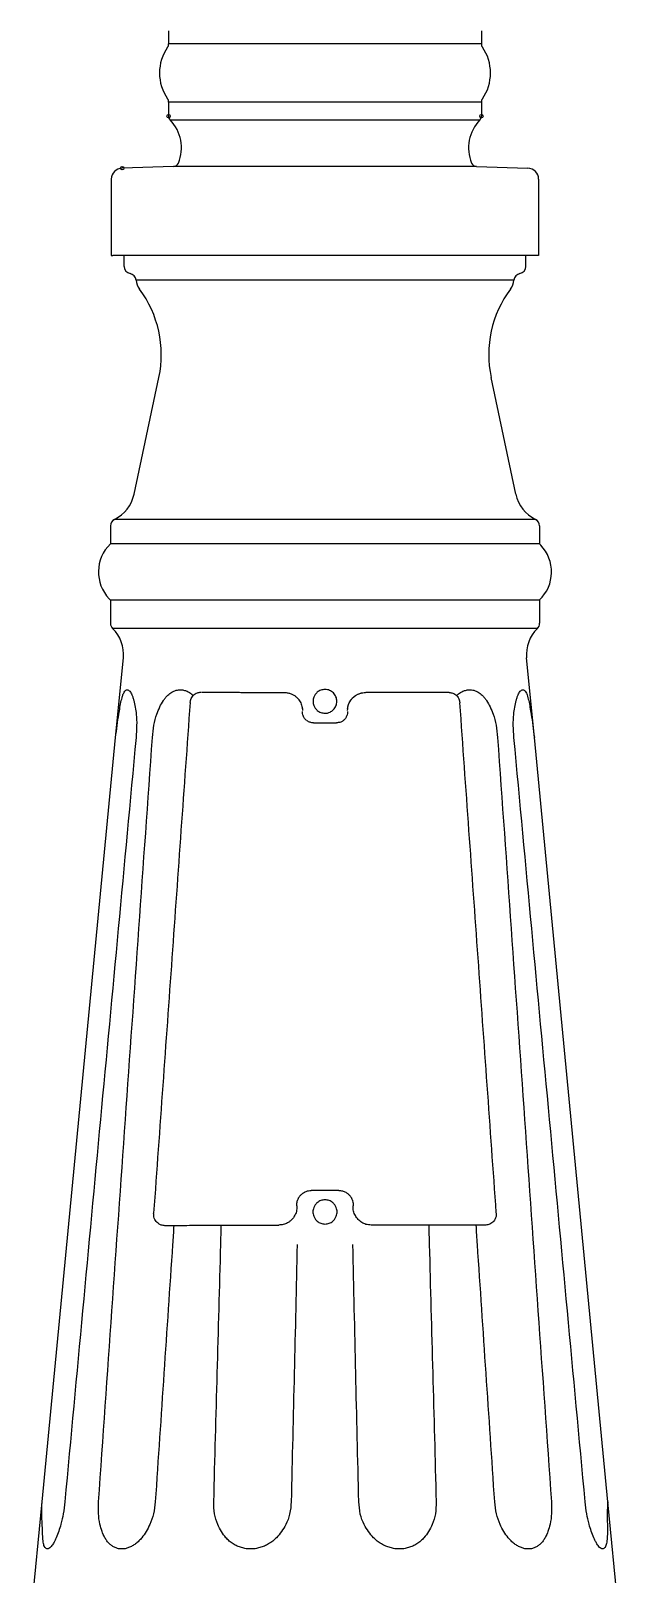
# Model space of a CAD drawing. Extents: x 0 to 119, y 0 to 373.
# Drawn here: x 33.1 to 56.2, y 38.3 to 99 of the extents above; entities that cross this region are included whole.
import ezdxf

# ---------------------------------------------------------------- set-up
doc = ezdxf.new("R2010")
doc.units = 0
doc.layers.add('LIVELLO_1', color=160, linetype='Continuous')

# ---------------------------------------------------------------- blocks, each defined once
blk = doc.blocks.new('AI9-BLK1')
at = {"layer": 'LIVELLO_1', "color": 7}
for p, q in [((-21.027, -87.731), (-21.027, -88.244)), ((-8.726, -87.731), (-8.726, -88.244)), ((-8.726, -88.244), (-21.027, -88.244)), ((-21.027, -90.531), (-21.027, -91.085)), ((-8.726, -90.531), (-21.027, -90.531)), ((-8.726, -90.531), (-8.726, -91.085)), ((-20.965, -91.234), (-8.786, -91.234)), ((-20.829, -93.062), (-22.852, -93.131)), ((-19.907, -93.062), (-20.829, -93.062)), ((-9.846, -93.062), (-19.907, -93.062)), ((-8.922, -93.062), (-9.846, -93.062)), ((-8.922, -93.062), (-6.901, -93.131)), ((-23.281, -93.564), (-23.281, -96.565)), ((-6.474, -93.564), (-6.474, -96.565)), ((-23.281, -96.565), (-23.213, -96.565)), ((-14.876, -96.565), (-23.213, -96.565)), ((-22.772, -96.994), (-22.772, -96.565)), ((-6.979, -96.565), (-22.772, -96.565)), ((-6.609, -96.565), (-14.876, -96.565)), ((-6.979, -96.994), (-6.979, -96.565)), ((-6.474, -96.565), (-6.609, -96.565)), ((-7.445, -97.53), (-22.308, -97.53)), ((-22.383, -105.953), (-21.406, -101.358)), ((-7.371, -105.953), (-8.344, -101.358)), ((-23.313, -107.197), (-23.313, -107.906)), ((-6.597, -106.94), (-23.156, -106.94)), ((-6.438, -107.197), (-6.438, -107.906)), ((-6.438, -107.906), (-23.313, -107.906)), ((-23.313, -110.111), (-23.313, -111.029)), ((-23.313, -110.111), (-6.438, -110.111)), ((-6.438, -110.111), (-6.438, -111.029)), ((-6.525, -111.233), (-23.229, -111.233)), ((-23.108, -115.52), (-22.804, -112.39)), ((-6.643, -115.52), (-6.946, -112.39)), ((-12.305, -113.747), (-13.276, -113.747)), ((-9.99, -113.747), (-10.972, -113.747)), ((-15.332, -114.941), (-14.672, -114.941)), ((-14.672, -114.941), (-14.421, -114.941)), ((-26.003, -145.572), (-23.108, -115.52)), ((-3.75, -145.572), (-6.643, -115.52)), ((-14.338, -133.331), (-15.415, -133.331)), ((-8.547, -134.693), (-8.931, -134.693)), ((-26.442, -150.133), (-26.003, -145.572)), ((-3.309, -150.133), (-3.75, -145.572))]:
    blk.add_line(p, q, dxfattribs=at)
for points in [[(-19.737, -113.735), (-19.679, -113.735), (-19.618, -113.735)], [(-10.972, -113.747), (-12.013, -113.747), (-12.305, -113.747)], [(-21.008, -134.709), (-20.914, -134.709), (-20.822, -134.709)], [(-19.172, -134.698), (-19.127, -134.698), (-19.076, -134.698), (-19.015, -134.698), (-18.953, -134.698)], [(-8.931, -134.693), (-10.798, -134.693), (-13.058, -134.692)]]:
    blk.add_lwpolyline(points, dxfattribs=at)
blk.add_circle((-21.026, -91.085), 0.0661, dxfattribs=at)
for centre, major_axis, ratio in [((-8.725, -91.085), (0.0674, 0), 0.976103), ((-22.849, -93.131), (-0.0025, -0.0692), 0.935959)]:
    blk.add_ellipse(centre, major_axis=major_axis, ratio=ratio, dxfattribs=at)
for points in [[(-21.064, -88.368), (-21.491, -88.98), (-21.491, -89.794), (-21.064, -90.408)], [(-21.064, -88.368), (-21.038, -88.334), (-21.027, -88.289), (-21.027, -88.244)], [(-8.726, -88.244), (-8.726, -88.289), (-8.712, -88.334), (-8.686, -88.368)], [(-8.686, -90.408), (-8.262, -89.794), (-8.262, -88.98), (-8.686, -88.368)], [(-21.027, -90.531), (-21.027, -90.487), (-21.038, -90.444), (-21.064, -90.408)], [(-8.686, -90.408), (-8.712, -90.444), (-8.726, -90.487), (-8.726, -90.531)], [(-21.027, -91.085), (-21.027, -91.14), (-21.004, -91.196), (-20.965, -91.234)], [(-20.638, -92.929), (-20.4, -92.35), (-20.527, -91.683), (-20.965, -91.234)], [(-8.786, -91.234), (-9.223, -91.683), (-9.351, -92.35), (-9.113, -92.929)], [(-8.786, -91.234), (-8.747, -91.196), (-8.726, -91.14), (-8.726, -91.085)], [(-22.852, -93.131), (-23.085, -93.131), (-23.281, -93.325), (-23.281, -93.564)], [(-20.829, -93.062), (-20.743, -93.059), (-20.672, -93.007), (-20.638, -92.929)], [(-9.113, -92.929), (-9.081, -93.007), (-9.005, -93.059), (-8.922, -93.062)], [(-6.474, -93.564), (-6.474, -93.325), (-6.666, -93.131), (-6.901, -93.131)], [(-22.772, -96.994), (-22.772, -97.13), (-22.675, -97.248), (-22.541, -97.276)], [(-7.212, -97.276), (-7.077, -97.248), (-6.979, -97.13), (-6.979, -96.994)], [(-22.308, -97.53), (-22.323, -97.405), (-22.416, -97.298), (-22.541, -97.276)], [(-22.308, -97.53), (-22.296, -97.657), (-22.249, -97.787), (-22.17, -97.888)], [(-22.308, -97.53), (-22.296, -97.657), (-22.249, -97.787), (-22.17, -97.888)], [(-7.58, -97.888), (-7.505, -97.787), (-7.455, -97.657), (-7.445, -97.53)], [(-7.212, -97.276), (-7.337, -97.298), (-7.431, -97.405), (-7.445, -97.53)], [(-21.406, -101.358), (-21.15, -100.144), (-21.429, -98.883), (-22.17, -97.888)], [(-7.58, -97.888), (-8.325, -98.883), (-8.604, -100.144), (-8.344, -101.358)], [(-23.156, -106.94), (-22.758, -106.745), (-22.477, -106.385), (-22.383, -105.953)], [(-7.371, -105.953), (-7.277, -106.385), (-6.99, -106.745), (-6.597, -106.94)], [(-23.156, -106.94), (-23.252, -106.988), (-23.313, -107.087), (-23.313, -107.197)], [(-6.438, -107.197), (-6.438, -107.087), (-6.5, -106.988), (-6.597, -106.94)], [(-23.313, -111.029), (-23.313, -111.105), (-23.282, -111.177), (-23.229, -111.233)], [(-6.525, -111.233), (-6.469, -111.177), (-6.438, -111.105), (-6.438, -111.029)], [(-22.804, -112.39), (-22.764, -111.96), (-22.919, -111.533), (-23.229, -111.233)], [(-6.525, -111.233), (-6.831, -111.533), (-6.989, -111.96), (-6.946, -112.39)]]:
    blk.add_open_spline(points, degree=3, dxfattribs=at)
for points, knots in [([(-23.313, -107.906), (-23.924, -108.492), (-23.944, -109.46), (-23.36, -110.066), (-23.344, -110.082), (-23.33, -110.097), (-23.313, -110.111)], [0, 0, 0, 0, 1, 1, 1, 2, 2, 2, 2]), ([(-6.438, -110.111), (-5.831, -109.527), (-5.808, -108.559), (-6.394, -107.951), (-6.406, -107.935), (-6.422, -107.921), (-6.438, -107.906)], [0, 0, 0, 0, 1, 1, 1, 2, 2, 2, 2]), ([(-23.108, -115.52), (-23.09, -115.358), (-23.075, -115.201), (-23.048, -115.042), (-23.031, -114.898), (-23.007, -114.756), (-22.985, -114.611), (-22.967, -114.518), (-22.955, -114.423), (-22.938, -114.331), (-22.923, -114.243), (-22.905, -114.157), (-22.886, -114.068), (-22.875, -114.031), (-22.864, -113.994), (-22.854, -113.956), (-22.845, -113.917), (-22.834, -113.88), (-22.82, -113.844), (-22.811, -113.818), (-22.803, -113.794), (-22.791, -113.772), (-22.781, -113.745), (-22.767, -113.723), (-22.751, -113.702), (-22.737, -113.687), (-22.722, -113.671), (-22.705, -113.661), (-22.689, -113.652), (-22.67, -113.643), (-22.65, -113.643), (-22.634, -113.643), (-22.615, -113.652), (-22.599, -113.661), (-22.578, -113.671), (-22.563, -113.687), (-22.551, -113.702), (-22.531, -113.723), (-22.517, -113.745), (-22.505, -113.768), (-22.491, -113.794), (-22.48, -113.816), (-22.468, -113.842), (-22.454, -113.879), (-22.438, -113.917), (-22.428, -113.951), (-22.416, -113.993), (-22.403, -114.031), (-22.394, -114.068), (-22.369, -114.157), (-22.352, -114.24), (-22.337, -114.331), (-22.323, -114.423), (-22.308, -114.518), (-22.298, -114.611), (-22.284, -114.756), (-22.278, -114.898), (-22.283, -115.043), (-22.283, -115.201), (-22.295, -115.358), (-22.305, -115.52)], [0, 0, 0, 0, 1, 1, 1, 2, 2, 2, 3, 3, 3, 4, 4, 4, 5, 5, 5, 6, 6, 6, 7, 7, 7, 8, 8, 8, 9, 9, 9, 10, 10, 10, 11, 11, 11, 12, 12, 12, 13, 13, 13, 14, 14, 14, 15, 15, 15, 16, 16, 16, 17, 17, 17, 18, 18, 18, 19, 19, 19, 20, 20, 20, 20]), ([(-21.663, -115.52), (-21.646, -115.355), (-21.633, -115.194), (-21.601, -115.035), (-21.572, -114.888), (-21.537, -114.744), (-21.489, -114.605), (-21.452, -114.506), (-21.415, -114.409), (-21.371, -114.318), (-21.33, -114.231), (-21.282, -114.146), (-21.231, -114.068), (-21.204, -114.027), (-21.18, -113.993), (-21.151, -113.956), (-21.123, -113.92), (-21.093, -113.889), (-21.057, -113.858), (-21.033, -113.834), (-21.008, -113.813), (-20.981, -113.794), (-20.957, -113.775), (-20.93, -113.756), (-20.903, -113.738)], [0, 0, 0, 0, 1, 1, 1, 2, 2, 2, 3, 3, 3, 4, 4, 4, 5, 5, 5, 6, 6, 6, 7, 7, 7, 8, 8, 8, 8]), ([(-20.903, -113.738), (-20.888, -113.726), (-20.865, -113.716), (-20.849, -113.707), (-20.826, -113.697), (-20.804, -113.687), (-20.782, -113.678), (-20.751, -113.666), (-20.719, -113.656), (-20.682, -113.652), (-20.65, -113.643), (-20.616, -113.64), (-20.581, -113.64), (-20.533, -113.64), (-20.484, -113.647), (-20.434, -113.656), (-20.387, -113.666), (-20.341, -113.68), (-20.297, -113.699), (-20.266, -113.713), (-20.235, -113.728), (-20.209, -113.747), (-20.182, -113.761), (-20.153, -113.782), (-20.13, -113.804), (-20.113, -113.816), (-20.098, -113.827), (-20.086, -113.842), (-20.077, -113.849), (-20.064, -113.858), (-20.059, -113.865)], [0, 0, 0, 0, 1, 1, 1, 2, 2, 2, 3, 3, 3, 4, 4, 4, 5, 5, 5, 6, 6, 6, 7, 7, 7, 8, 8, 8, 9, 9, 9, 10, 10, 10, 10]), ([(-20.179, -114.146), (-20.174, -114.129), (-20.171, -114.108), (-20.167, -114.088), (-20.164, -114.068), (-20.158, -114.048), (-20.153, -114.027)], [0, 0, 0, 0, 1, 1, 1, 2, 2, 2, 2]), ([(-20.153, -114.027), (-20.142, -113.996), (-20.13, -113.969), (-20.113, -113.942), (-20.098, -113.917), (-20.079, -113.889), (-20.059, -113.865)], [0, 0, 0, 0, 1, 1, 1, 2, 2, 2, 2]), ([(-20.059, -113.865), (-20.031, -113.844), (-20.01, -113.821), (-19.981, -113.804), (-19.956, -113.782), (-19.925, -113.775), (-19.895, -113.757)], [0, 0, 0, 0, 1, 1, 1, 2, 2, 2, 2]), ([(-19.895, -113.757), (-19.873, -113.754), (-19.849, -113.747), (-19.826, -113.745), (-19.802, -113.742), (-19.782, -113.74), (-19.757, -113.732)], [0, 0, 0, 0, 1, 1, 1, 2, 2, 2, 2]), ([(-19.618, -113.735), (-19.441, -113.738), (-19.274, -113.74), (-19.097, -113.74), (-18.926, -113.742), (-18.753, -113.742), (-18.578, -113.742)], [0, 0, 0, 0, 1, 1, 1, 2, 2, 2, 2]), ([(-18.578, -113.742), (-18.578, -113.742), (-18.369, -113.742), (-18.369, -113.742), (-18.284, -113.742), (-18.203, -113.742), (-18.122, -113.745), (-18.122, -113.745), (-17.796, -113.745), (-17.796, -113.745), (-17.679, -113.745), (-17.558, -113.747), (-17.438, -113.747)], [0, 0, 0, 0, 1, 1, 1, 2, 2, 2, 3, 3, 3, 4, 4, 4, 4]), ([(-17.438, -113.747), (-17.438, -113.747), (-16.957, -113.747), (-16.957, -113.747), (-16.796, -113.747), (-16.636, -113.747), (-16.476, -113.747)], [0, 0, 0, 0, 1, 1, 1, 2, 2, 2, 2]), ([(-16.472, -113.747), (-16.428, -113.754), (-16.381, -113.754), (-16.336, -113.761), (-16.292, -113.772), (-16.253, -113.782), (-16.212, -113.797), (-16.17, -113.813), (-16.134, -113.834), (-16.099, -113.856), (-16.067, -113.875), (-16.037, -113.894), (-16.008, -113.92), (-15.984, -113.942), (-15.961, -113.965), (-15.939, -113.991), (-15.932, -114.001), (-15.924, -114.008), (-15.915, -114.017), (-15.911, -114.024), (-15.906, -114.031), (-15.9, -114.036), (-15.865, -114.088), (-15.832, -114.145), (-15.81, -114.202), (-15.784, -114.262), (-15.775, -114.324), (-15.765, -114.389)], [0, 0, 0, 0, 1, 1, 1, 2, 2, 2, 3, 3, 3, 4, 4, 4, 5, 5, 5, 6, 6, 6, 7, 7, 7, 8, 8, 8, 9, 9, 9, 9]), ([(-14.876, -113.631), (-14.934, -113.636), (-14.993, -113.64), (-15.046, -113.657), (-15.094, -113.676), (-15.138, -113.706), (-15.18, -113.74), (-15.209, -113.768), (-15.235, -113.796), (-15.256, -113.83), (-15.283, -113.861), (-15.297, -113.894), (-15.309, -113.932), (-15.322, -113.96), (-15.331, -113.986), (-15.336, -114.013), (-15.341, -114.043), (-15.343, -114.068), (-15.343, -114.098), (-15.343, -114.122), (-15.341, -114.152), (-15.336, -114.179), (-15.331, -114.205), (-15.322, -114.236), (-15.315, -114.262), (-15.297, -114.297), (-15.283, -114.331), (-15.256, -114.364), (-15.235, -114.397), (-15.209, -114.425), (-15.18, -114.454), (-15.138, -114.488), (-15.094, -114.518), (-15.046, -114.535), (-14.993, -114.556), (-14.934, -114.558), (-14.876, -114.565)], [0, 0, 0, 0, 1, 1, 1, 2, 2, 2, 3, 3, 3, 4, 4, 4, 5, 5, 5, 6, 6, 6, 7, 7, 7, 8, 8, 8, 9, 9, 9, 10, 10, 10, 11, 11, 11, 12, 12, 12, 12]), ([(-14.697, -113.666), (-14.728, -113.654), (-14.755, -113.643), (-14.784, -113.638), (-14.814, -113.635), (-14.846, -113.631), (-14.876, -113.631)], [0, 0, 0, 0, 1, 1, 1, 2, 2, 2, 2]), ([(-14.679, -114.52), (-14.655, -114.509), (-14.63, -114.494), (-14.608, -114.478), (-14.586, -114.464), (-14.563, -114.444), (-14.545, -114.423), (-14.522, -114.404), (-14.505, -114.383), (-14.488, -114.357), (-14.473, -114.331), (-14.456, -114.304), (-14.446, -114.278), (-14.432, -114.25), (-14.423, -114.221), (-14.419, -114.19), (-14.41, -114.16), (-14.41, -114.129), (-14.41, -114.098), (-14.41, -114.068), (-14.41, -114.036), (-14.419, -114.008), (-14.423, -113.975), (-14.432, -113.946), (-14.446, -113.918), (-14.456, -113.889), (-14.473, -113.861), (-14.488, -113.837), (-14.505, -113.809), (-14.524, -113.789), (-14.547, -113.765), (-14.569, -113.742), (-14.593, -113.726), (-14.62, -113.709), (-14.642, -113.694), (-14.672, -113.678), (-14.697, -113.666)], [0, 0, 0, 0, 1, 1, 1, 2, 2, 2, 3, 3, 3, 4, 4, 4, 5, 5, 5, 6, 6, 6, 7, 7, 7, 8, 8, 8, 9, 9, 9, 10, 10, 10, 11, 11, 11, 12, 12, 12, 12]), ([(-13.934, -114.183), (-13.929, -114.169), (-13.922, -114.155), (-13.915, -114.139), (-13.908, -114.126), (-13.899, -114.112), (-13.89, -114.098), (-13.883, -114.083), (-13.874, -114.068), (-13.862, -114.053), (-13.851, -114.041), (-13.843, -114.027), (-13.83, -114.012)], [0, 0, 0, 0, 1, 1, 1, 2, 2, 2, 3, 3, 3, 4, 4, 4, 4]), ([(-13.934, -114.183), (-13.933, -114.179), (-13.931, -114.179), (-13.931, -114.176), (-13.931, -114.174), (-13.931, -114.172), (-13.929, -114.169), (-13.929, -114.169), (-13.929, -114.165), (-13.929, -114.165), (-13.929, -114.164), (-13.924, -114.164), (-13.922, -114.16), (-13.922, -114.16), (-13.922, -114.155), (-13.922, -114.155), (-13.921, -114.152), (-13.919, -114.15), (-13.919, -114.15), (-13.919, -114.15), (-13.919, -114.146), (-13.917, -114.145), (-13.915, -114.143), (-13.915, -114.139), (-13.915, -114.139), (-13.915, -114.139), (-13.914, -114.136), (-13.911, -114.133), (-13.911, -114.133), (-13.911, -114.129), (-13.911, -114.129), (-13.909, -114.129), (-13.908, -114.126), (-13.908, -114.126), (-13.908, -114.122), (-13.908, -114.121), (-13.902, -114.117), (-13.902, -114.117), (-13.902, -114.117), (-13.902, -114.115), (-13.902, -114.114), (-13.901, -114.114), (-13.899, -114.112), (-13.899, -114.112), (-13.899, -114.108), (-13.899, -114.108), (-13.897, -114.103), (-13.894, -114.103), (-13.894, -114.103), (-13.894, -114.103), (-13.894, -114.098), (-13.894, -114.098), (-13.89, -114.098), (-13.89, -114.096), (-13.89, -114.096), (-13.89, -114.095), (-13.889, -114.093), (-13.889, -114.093), (-13.889, -114.093), (-13.887, -114.088), (-13.887, -114.088), (-13.883, -114.084), (-13.883, -114.084), (-13.883, -114.083), (-13.883, -114.083), (-13.883, -114.083), (-13.882, -114.079), (-13.878, -114.079), (-13.878, -114.079), (-13.878, -114.076), (-13.878, -114.076), (-13.877, -114.072), (-13.874, -114.07), (-13.874, -114.07), (-13.874, -114.068), (-13.874, -114.068), (-13.87, -114.068), (-13.869, -114.065), (-13.869, -114.065), (-13.869, -114.065), (-13.869, -114.063), (-13.869, -114.063), (-13.869, -114.063), (-13.867, -114.056), (-13.867, -114.056), (-13.867, -114.056), (-13.862, -114.053), (-13.862, -114.053), (-13.862, -114.053), (-13.862, -114.05), (-13.862, -114.05), (-13.86, -114.048), (-13.858, -114.048), (-13.858, -114.048), (-13.858, -114.048), (-13.857, -114.043), (-13.857, -114.043), (-13.857, -114.043), (-13.853, -114.043), (-13.853, -114.043), (-13.853, -114.043), (-13.853, -114.041), (-13.853, -114.041), (-13.853, -114.041), (-13.851, -114.041), (-13.851, -114.036), (-13.851, -114.036), (-13.85, -114.036), (-13.85, -114.036), (-13.85, -114.036), (-13.85, -114.034), (-13.85, -114.034), (-13.85, -114.034), (-13.848, -114.032), (-13.848, -114.032), (-13.848, -114.032), (-13.846, -114.032), (-13.846, -114.032), (-13.846, -114.032), (-13.846, -114.031), (-13.846, -114.031), (-13.846, -114.027), (-13.843, -114.027), (-13.843, -114.027), (-13.843, -114.027), (-13.843, -114.027), (-13.843, -114.027), (-13.843, -114.027), (-13.843, -114.024), (-13.843, -114.024), (-13.843, -114.024), (-13.841, -114.024), (-13.841, -114.022), (-13.841, -114.022), (-13.837, -114.022), (-13.837, -114.022), (-13.837, -114.022), (-13.837, -114.02), (-13.837, -114.02), (-13.837, -114.02), (-13.837, -114.017), (-13.837, -114.017), (-13.837, -114.017), (-13.832, -114.017), (-13.832, -114.017), (-13.832, -114.017), (-13.832, -114.013), (-13.832, -114.013), (-13.832, -114.013), (-13.83, -114.013), (-13.83, -114.013), (-13.83, -114.013), (-13.83, -114.012), (-13.83, -114.012)], [0, 0, 0, 0, 1, 1, 1, 2, 2, 2, 3, 3, 3, 4, 4, 4, 5, 5, 5, 6, 6, 6, 7, 7, 7, 8, 8, 8, 9, 9, 9, 10, 10, 10, 11, 11, 11, 12, 12, 12, 13, 13, 13, 14, 14, 14, 15, 15, 15, 16, 16, 16, 17, 17, 17, 18, 18, 18, 19, 19, 19, 20, 20, 20, 21, 21, 21, 22, 22, 22, 23, 23, 23, 24, 24, 24, 25, 25, 25, 26, 26, 26, 27, 27, 27, 28, 28, 28, 29, 29, 29, 30, 30, 30, 31, 31, 31, 32, 32, 32, 33, 33, 33, 34, 34, 34, 35, 35, 35, 36, 36, 36, 37, 37, 37, 38, 38, 38, 39, 39, 39, 40, 40, 40, 41, 41, 41, 42, 42, 42, 43, 43, 43, 44, 44, 44, 45, 45, 45, 46, 46, 46, 47, 47, 47, 48, 48, 48, 49, 49, 49, 50, 50, 50, 51, 51, 51, 51]), ([(-13.83, -114.012), (-13.826, -114.008), (-13.821, -114.003), (-13.816, -113.996), (-13.812, -113.991), (-13.807, -113.981), (-13.8, -113.975), (-13.793, -113.965), (-13.782, -113.96), (-13.774, -113.948), (-13.764, -113.942), (-13.757, -113.932), (-13.747, -113.927), (-13.735, -113.917), (-13.722, -113.905), (-13.708, -113.894), (-13.698, -113.884), (-13.688, -113.88), (-13.676, -113.872)], [0, 0, 0, 0, 1, 1, 1, 2, 2, 2, 3, 3, 3, 4, 4, 4, 5, 5, 5, 6, 6, 6, 6]), ([(-13.83, -114.012), (-13.828, -114.008), (-13.823, -114.003), (-13.821, -113.996), (-13.816, -113.994), (-13.812, -113.991), (-13.809, -113.986), (-13.807, -113.981), (-13.8, -113.979), (-13.798, -113.975), (-13.794, -113.97), (-13.793, -113.965), (-13.789, -113.965), (-13.784, -113.961), (-13.782, -113.956), (-13.781, -113.956), (-13.777, -113.949), (-13.774, -113.948), (-13.768, -113.946), (-13.767, -113.942), (-13.764, -113.941), (-13.761, -113.936), (-13.757, -113.932), (-13.755, -113.93), (-13.75, -113.929), (-13.749, -113.927), (-13.745, -113.923), (-13.742, -113.92), (-13.738, -113.918), (-13.736, -113.917), (-13.731, -113.911), (-13.73, -113.91), (-13.727, -113.908), (-13.724, -113.905), (-13.718, -113.901), (-13.715, -113.899), (-13.715, -113.898), (-13.711, -113.894), (-13.711, -113.894), (-13.708, -113.894), (-13.708, -113.894), (-13.706, -113.892), (-13.704, -113.889), (-13.704, -113.889), (-13.699, -113.889), (-13.699, -113.889), (-13.698, -113.884), (-13.696, -113.884), (-13.696, -113.884), (-13.69, -113.884), (-13.69, -113.882), (-13.69, -113.882), (-13.688, -113.88), (-13.688, -113.88), (-13.688, -113.879), (-13.688, -113.879), (-13.683, -113.875), (-13.683, -113.875), (-13.683, -113.875), (-13.678, -113.875), (-13.678, -113.875), (-13.678, -113.875), (-13.678, -113.872), (-13.678, -113.872), (-13.678, -113.872), (-13.676, -113.872), (-13.676, -113.872)], [0, 0, 0, 0, 1, 1, 1, 2, 2, 2, 3, 3, 3, 4, 4, 4, 5, 5, 5, 6, 6, 6, 7, 7, 7, 8, 8, 8, 9, 9, 9, 10, 10, 10, 11, 11, 11, 12, 12, 12, 13, 13, 13, 14, 14, 14, 15, 15, 15, 16, 16, 16, 17, 17, 17, 18, 18, 18, 19, 19, 19, 20, 20, 20, 21, 21, 21, 22, 22, 22, 22]), ([(-13.676, -113.872), (-13.666, -113.865), (-13.655, -113.858), (-13.646, -113.851), (-13.635, -113.844), (-13.622, -113.837), (-13.607, -113.83), (-13.588, -113.821), (-13.568, -113.809), (-13.547, -113.804), (-13.524, -113.794), (-13.501, -113.789), (-13.476, -113.778)], [0, 0, 0, 0, 1, 1, 1, 2, 2, 2, 3, 3, 3, 4, 4, 4, 4]), ([(-13.676, -113.872), (-13.644, -113.851), (-13.614, -113.834), (-13.58, -113.816), (-13.547, -113.804), (-13.514, -113.79), (-13.476, -113.778)], [0, 0, 0, 0, 1, 1, 1, 2, 2, 2, 2]), ([(-13.476, -113.778), (-13.446, -113.772), (-13.414, -113.761), (-13.382, -113.757), (-13.349, -113.754), (-13.315, -113.754), (-13.281, -113.747)], [0, 0, 0, 0, 1, 1, 1, 2, 2, 2, 2]), ([(-13.476, -113.778), (-13.465, -113.777), (-13.453, -113.775), (-13.441, -113.768), (-13.425, -113.765), (-13.411, -113.761), (-13.4, -113.759)], [0, 0, 0, 0, 1, 1, 1, 2, 2, 2, 2]), ([(-9.99, -113.747), (-9.966, -113.754), (-9.946, -113.756), (-9.924, -113.759), (-9.898, -113.761), (-9.877, -113.768), (-9.853, -113.775), (-9.826, -113.782), (-9.797, -113.796), (-9.772, -113.813), (-9.745, -113.83), (-9.724, -113.851), (-9.699, -113.872)], [0, 0, 0, 0, 1, 1, 1, 2, 2, 2, 3, 3, 3, 4, 4, 4, 4]), ([(-9.699, -113.872), (-9.692, -113.865), (-9.682, -113.856), (-9.669, -113.844), (-9.654, -113.83), (-9.64, -113.818), (-9.623, -113.804), (-9.596, -113.782), (-9.572, -113.761), (-9.542, -113.747), (-9.514, -113.728), (-9.482, -113.713), (-9.454, -113.699), (-9.409, -113.68), (-9.362, -113.666), (-9.314, -113.656), (-9.268, -113.647), (-9.22, -113.64), (-9.172, -113.64), (-9.135, -113.64), (-9.101, -113.643), (-9.066, -113.652), (-9.032, -113.656), (-9, -113.666), (-8.972, -113.678), (-8.948, -113.687), (-8.924, -113.697), (-8.902, -113.707), (-8.885, -113.716), (-8.866, -113.726), (-8.85, -113.738)], [0, 0, 0, 0, 1, 1, 1, 2, 2, 2, 3, 3, 3, 4, 4, 4, 5, 5, 5, 6, 6, 6, 7, 7, 7, 8, 8, 8, 9, 9, 9, 10, 10, 10, 10]), ([(-9.699, -113.872), (-9.68, -113.898), (-9.655, -113.923), (-9.64, -113.949), (-9.622, -113.979), (-9.609, -114.01), (-9.596, -114.041)], [0, 0, 0, 0, 1, 1, 1, 2, 2, 2, 2]), ([(-9.596, -114.041), (-9.593, -114.063), (-9.59, -114.083), (-9.583, -114.102), (-9.581, -114.117), (-9.578, -114.139), (-9.572, -114.16)], [0, 0, 0, 0, 1, 1, 1, 2, 2, 2, 2]), ([(-8.85, -113.738), (-8.82, -113.756), (-8.797, -113.775), (-8.772, -113.794), (-8.745, -113.813), (-8.718, -113.834), (-8.694, -113.858), (-8.661, -113.889), (-8.63, -113.92), (-8.602, -113.956), (-8.574, -113.993), (-8.546, -114.027), (-8.524, -114.068), (-8.47, -114.146), (-8.424, -114.231), (-8.381, -114.318), (-8.338, -114.409), (-8.298, -114.506), (-8.262, -114.605), (-8.217, -114.744), (-8.178, -114.888), (-8.149, -115.035), (-8.121, -115.194), (-8.107, -115.355), (-8.09, -115.52)], [0, 0, 0, 0, 1, 1, 1, 2, 2, 2, 3, 3, 3, 4, 4, 4, 5, 5, 5, 6, 6, 6, 7, 7, 7, 8, 8, 8, 8]), ([(-7.447, -115.52), (-7.459, -115.358), (-7.472, -115.201), (-7.472, -115.043), (-7.472, -114.898), (-7.467, -114.756), (-7.45, -114.611), (-7.445, -114.518), (-7.431, -114.423), (-7.415, -114.331), (-7.399, -114.24), (-7.383, -114.157), (-7.359, -114.068), (-7.347, -114.031), (-7.339, -113.993), (-7.325, -113.951), (-7.312, -113.917), (-7.296, -113.879), (-7.282, -113.842), (-7.271, -113.816), (-7.261, -113.794), (-7.247, -113.768), (-7.236, -113.745), (-7.22, -113.723), (-7.205, -113.702), (-7.186, -113.687), (-7.173, -113.671), (-7.155, -113.661), (-7.139, -113.652), (-7.117, -113.643), (-7.102, -113.643), (-7.082, -113.643), (-7.063, -113.652), (-7.048, -113.661), (-7.029, -113.671), (-7.015, -113.687), (-7.001, -113.702), (-6.984, -113.723), (-6.97, -113.745), (-6.958, -113.772), (-6.95, -113.794), (-6.939, -113.818), (-6.93, -113.844), (-6.918, -113.88), (-6.907, -113.917), (-6.898, -113.956), (-6.886, -113.994), (-6.877, -114.031), (-6.866, -114.068), (-6.849, -114.157), (-6.829, -114.243), (-6.815, -114.331), (-6.798, -114.423), (-6.783, -114.518), (-6.769, -114.611), (-6.744, -114.756), (-6.723, -114.898), (-6.702, -115.042), (-6.678, -115.201), (-6.663, -115.358), (-6.643, -115.52)], [0, 0, 0, 0, 1, 1, 1, 2, 2, 2, 3, 3, 3, 4, 4, 4, 5, 5, 5, 6, 6, 6, 7, 7, 7, 8, 8, 8, 9, 9, 9, 10, 10, 10, 11, 11, 11, 12, 12, 12, 13, 13, 13, 14, 14, 14, 15, 15, 15, 16, 16, 16, 17, 17, 17, 18, 18, 18, 19, 19, 19, 20, 20, 20, 20]), ([(-20.179, -114.146), (-20.419, -117.492), (-20.659, -120.84), (-20.896, -124.187), (-21.135, -127.531), (-21.373, -130.879), (-21.615, -134.225)], [0, 0, 0, 0, 1, 1, 1, 2, 2, 2, 2]), ([(-15.768, -114.357), (-15.768, -114.371), (-15.768, -114.386), (-15.765, -114.404), (-15.765, -114.404), (-15.765, -114.451), (-15.765, -114.451)], [0, 0, 0, 0, 1, 1, 1, 2, 2, 2, 2]), ([(-15.738, -114.665), (-15.745, -114.637), (-15.751, -114.61), (-15.758, -114.58), (-15.761, -114.551), (-15.761, -114.525), (-15.761, -114.494)], [0, 0, 0, 0, 1, 1, 1, 2, 2, 2, 2]), ([(-15.695, -114.743), (-15.704, -114.729), (-15.707, -114.719), (-15.716, -114.703), (-15.722, -114.691), (-15.729, -114.679), (-15.738, -114.665)], [0, 0, 0, 0, 1, 1, 1, 2, 2, 2, 2]), ([(-14.876, -114.565), (-14.843, -114.561), (-14.809, -114.559), (-14.775, -114.556), (-14.745, -114.544), (-14.713, -114.535), (-14.679, -114.52)], [0, 0, 0, 0, 1, 1, 1, 2, 2, 2, 2]), ([(-14.016, -114.665), (-14.022, -114.679), (-14.03, -114.691), (-14.037, -114.705), (-14.044, -114.719), (-14.049, -114.729), (-14.054, -114.744)], [0, 0, 0, 0, 1, 1, 1, 2, 2, 2, 2]), ([(-13.99, -114.494), (-13.99, -114.525), (-13.993, -114.551), (-13.997, -114.58), (-14, -114.61), (-14.01, -114.637), (-14.016, -114.665)], [0, 0, 0, 0, 1, 1, 1, 2, 2, 2, 2]), ([(-13.99, -114.39), (-13.982, -114.35), (-13.978, -114.318), (-13.968, -114.285), (-13.961, -114.25), (-13.948, -114.217), (-13.934, -114.183)], [0, 0, 0, 0, 1, 1, 1, 2, 2, 2, 2]), ([(-13.99, -114.451), (-13.99, -114.435), (-13.984, -114.418), (-13.984, -114.404), (-13.982, -114.386), (-13.982, -114.373), (-13.982, -114.357)], [0, 0, 0, 0, 1, 1, 1, 2, 2, 2, 2]), ([(-13.982, -114.357), (-13.978, -114.324), (-13.97, -114.297), (-13.963, -114.267), (-13.954, -114.236), (-13.945, -114.21), (-13.934, -114.183)], [0, 0, 0, 0, 1, 1, 1, 2, 2, 2, 2]), ([(-8.141, -134.207), (-8.377, -130.867), (-8.618, -127.524), (-8.855, -124.184), (-9.093, -120.84), (-9.335, -117.503), (-9.572, -114.16)], [0, 0, 0, 0, 1, 1, 1, 2, 2, 2, 2]), ([(-15.605, -114.846), (-15.623, -114.829), (-15.638, -114.814), (-15.657, -114.8), (-15.67, -114.779), (-15.683, -114.762), (-15.695, -114.743)], [0, 0, 0, 0, 1, 1, 1, 2, 2, 2, 2]), ([(-15.332, -114.941), (-15.375, -114.94), (-15.417, -114.935), (-15.458, -114.921), (-15.501, -114.912), (-15.538, -114.888), (-15.577, -114.865)], [0, 0, 0, 0, 1, 1, 1, 2, 2, 2, 2]), ([(-14.334, -114.933), (-14.348, -114.935), (-14.361, -114.935), (-14.378, -114.94), (-14.391, -114.941), (-14.407, -114.941), (-14.421, -114.941)], [0, 0, 0, 0, 1, 1, 1, 2, 2, 2, 2]), ([(-14.149, -114.846), (-14.154, -114.85), (-14.164, -114.857), (-14.168, -114.858), (-14.179, -114.871), (-14.191, -114.879), (-14.201, -114.884), (-14.219, -114.895), (-14.239, -114.905), (-14.258, -114.912), (-14.285, -114.921), (-14.308, -114.928), (-14.334, -114.933)], [0, 0, 0, 0, 1, 1, 1, 2, 2, 2, 3, 3, 3, 4, 4, 4, 4]), ([(-14.054, -114.744), (-14.069, -114.762), (-14.083, -114.779), (-14.098, -114.8), (-14.115, -114.814), (-14.13, -114.829), (-14.149, -114.846)], [0, 0, 0, 0, 1, 1, 1, 2, 2, 2, 2]), ([(-22.305, -115.52), (-22.772, -120.529), (-23.239, -125.537), (-23.707, -130.545), (-24.174, -135.556), (-24.641, -140.562), (-25.108, -145.572)], [0, 0, 0, 0, 1, 1, 1, 2, 2, 2, 2]), ([(-23.777, -145.572), (-23.429, -140.562), (-23.078, -135.556), (-22.725, -130.545), (-22.369, -125.537), (-22.016, -120.529), (-21.663, -115.52)], [0, 0, 0, 0, 1, 1, 1, 2, 2, 2, 2]), ([(-8.09, -115.52), (-7.734, -120.529), (-7.379, -125.537), (-7.029, -130.545), (-6.675, -135.556), (-6.327, -140.562), (-5.972, -145.572)], [0, 0, 0, 0, 1, 1, 1, 2, 2, 2, 2]), ([(-4.645, -145.572), (-5.111, -140.562), (-5.576, -135.556), (-6.045, -130.545), (-6.513, -125.537), (-6.979, -120.529), (-7.447, -115.52)], [0, 0, 0, 0, 1, 1, 1, 2, 2, 2, 2]), ([(-15.93, -133.656), (-15.924, -133.646), (-15.918, -133.636), (-15.915, -133.627), (-15.906, -133.616), (-15.9, -133.606), (-15.893, -133.594), (-15.886, -133.58), (-15.876, -133.565), (-15.865, -133.554), (-15.856, -133.542), (-15.846, -133.53), (-15.832, -133.514), (-15.822, -133.502), (-15.81, -133.488), (-15.792, -133.475), (-15.78, -133.464), (-15.765, -133.456), (-15.751, -133.44), (-15.731, -133.426), (-15.707, -133.412), (-15.688, -133.402), (-15.662, -133.388), (-15.64, -133.376), (-15.616, -133.366), (-15.586, -133.357), (-15.554, -133.347), (-15.52, -133.342), (-15.486, -133.337), (-15.453, -133.333), (-15.415, -133.331)], [0, 0, 0, 0, 1, 1, 1, 2, 2, 2, 3, 3, 3, 4, 4, 4, 5, 5, 5, 6, 6, 6, 7, 7, 7, 8, 8, 8, 9, 9, 9, 10, 10, 10, 10]), ([(-14.338, -133.331), (-14.338, -133.331), (-14.304, -133.331), (-14.304, -133.331), (-14.29, -133.333), (-14.277, -133.337), (-14.269, -133.337)], [0, 0, 0, 0, 1, 1, 1, 2, 2, 2, 2]), ([(-14.269, -133.337), (-14.239, -133.34), (-14.216, -133.343), (-14.191, -133.35), (-14.166, -133.357), (-14.143, -133.362), (-14.122, -133.373), (-14.103, -133.381), (-14.083, -133.393), (-14.062, -133.404), (-14.044, -133.412), (-14.022, -133.425), (-14.005, -133.439), (-13.99, -133.447), (-13.977, -133.461), (-13.961, -133.475), (-13.945, -133.488), (-13.931, -133.499), (-13.919, -133.514), (-13.908, -133.526), (-13.897, -133.542), (-13.887, -133.554), (-13.877, -133.565), (-13.867, -133.58), (-13.858, -133.594), (-13.85, -133.606), (-13.846, -133.616), (-13.837, -133.627), (-13.832, -133.636), (-13.828, -133.646), (-13.821, -133.656)], [0, 0, 0, 0, 1, 1, 1, 2, 2, 2, 3, 3, 3, 4, 4, 4, 5, 5, 5, 6, 6, 6, 7, 7, 7, 8, 8, 8, 9, 9, 9, 10, 10, 10, 10]), ([(-15.984, -133.936), (-15.984, -134.012), (-15.984, -134.085), (-16.001, -134.159), (-16.016, -134.225), (-16.045, -134.289), (-16.083, -134.347), (-16.106, -134.387), (-16.131, -134.422), (-16.165, -134.454), (-16.187, -134.484), (-16.219, -134.515), (-16.253, -134.541), (-16.268, -134.551), (-16.286, -134.567), (-16.302, -134.577), (-16.32, -134.588), (-16.336, -134.596), (-16.354, -134.607)], [0, 0, 0, 0, 1, 1, 1, 2, 2, 2, 3, 3, 3, 4, 4, 4, 5, 5, 5, 6, 6, 6, 6]), ([(-15.984, -133.936), (-15.984, -133.903), (-15.984, -133.869), (-15.981, -133.836), (-15.979, -133.803), (-15.971, -133.775), (-15.964, -133.746), (-15.957, -133.729), (-15.952, -133.713), (-15.945, -133.692), (-15.939, -133.682), (-15.934, -133.668), (-15.93, -133.656)], [0, 0, 0, 0, 1, 1, 1, 2, 2, 2, 3, 3, 3, 4, 4, 4, 4]), ([(-14.876, -133.699), (-14.934, -133.706), (-14.993, -133.713), (-15.046, -133.729), (-15.097, -133.748), (-15.142, -133.777), (-15.182, -133.813), (-15.214, -133.839), (-15.241, -133.869), (-15.263, -133.903), (-15.285, -133.936), (-15.304, -133.973), (-15.317, -134.007), (-15.331, -134.035), (-15.336, -134.064), (-15.343, -134.09), (-15.35, -134.119), (-15.352, -134.147), (-15.352, -134.175), (-15.352, -134.204), (-15.35, -134.232), (-15.343, -134.257), (-15.336, -134.287), (-15.331, -134.316), (-15.32, -134.344), (-15.304, -134.379), (-15.285, -134.411), (-15.263, -134.446), (-15.241, -134.479), (-15.214, -134.512), (-15.182, -134.536), (-15.142, -134.574), (-15.097, -134.6), (-15.046, -134.621), (-14.993, -134.641), (-14.934, -134.645), (-14.876, -134.652)], [0, 0, 0, 0, 1, 1, 1, 2, 2, 2, 3, 3, 3, 4, 4, 4, 5, 5, 5, 6, 6, 6, 7, 7, 7, 8, 8, 8, 9, 9, 9, 10, 10, 10, 11, 11, 11, 12, 12, 12, 12]), ([(-14.876, -134.652), (-14.816, -134.645), (-14.761, -134.641), (-14.706, -134.621), (-14.655, -134.6), (-14.61, -134.574), (-14.569, -134.536), (-14.537, -134.512), (-14.512, -134.479), (-14.488, -134.446), (-14.468, -134.411), (-14.446, -134.379), (-14.432, -134.344), (-14.423, -134.316), (-14.416, -134.287), (-14.407, -134.257), (-14.402, -134.232), (-14.4, -134.204), (-14.4, -134.175), (-14.4, -134.147), (-14.402, -134.119), (-14.409, -134.09), (-14.416, -134.064), (-14.423, -134.035), (-14.432, -134.007), (-14.446, -133.973), (-14.469, -133.936), (-14.488, -133.903), (-14.512, -133.869), (-14.54, -133.839), (-14.569, -133.813), (-14.61, -133.777), (-14.655, -133.748), (-14.706, -133.729), (-14.761, -133.713), (-14.816, -133.706), (-14.876, -133.699)], [0, 0, 0, 0, 1, 1, 1, 2, 2, 2, 3, 3, 3, 4, 4, 4, 5, 5, 5, 6, 6, 6, 7, 7, 7, 8, 8, 8, 9, 9, 9, 10, 10, 10, 11, 11, 11, 12, 12, 12, 12]), ([(-13.821, -133.656), (-13.816, -133.668), (-13.812, -133.682), (-13.809, -133.692), (-13.8, -133.713), (-13.794, -133.729), (-13.789, -133.743), (-13.781, -133.775), (-13.774, -133.803), (-13.768, -133.836), (-13.768, -133.869), (-13.768, -133.903), (-13.768, -133.936)], [0, 0, 0, 0, 1, 1, 1, 2, 2, 2, 3, 3, 3, 4, 4, 4, 4]), ([(-13.058, -134.692), (-13.131, -134.688), (-13.2, -134.683), (-13.266, -134.665), (-13.324, -134.646), (-13.38, -134.621), (-13.43, -134.588), (-13.485, -134.55), (-13.533, -134.512), (-13.573, -134.468), (-13.614, -134.425), (-13.655, -134.374), (-13.683, -134.318), (-13.715, -134.266), (-13.74, -134.206), (-13.755, -134.147), (-13.768, -134.08), (-13.768, -134.007), (-13.768, -133.936)], [0, 0, 0, 0, 1, 1, 1, 2, 2, 2, 3, 3, 3, 4, 4, 4, 5, 5, 5, 6, 6, 6, 6]), ([(-21.606, -134.368), (-21.606, -134.347), (-21.606, -134.325), (-21.611, -134.303), (-21.611, -134.284), (-21.613, -134.259), (-21.615, -134.237)], [0, 0, 0, 0, 1, 1, 1, 2, 2, 2, 2]), ([(-21.351, -134.681), (-21.415, -134.645), (-21.475, -134.607), (-21.516, -134.556), (-21.56, -134.507), (-21.583, -134.436), (-21.606, -134.368)], [0, 0, 0, 0, 1, 1, 1, 2, 2, 2, 2]), ([(-21.201, -134.714), (-21.229, -134.709), (-21.251, -134.7), (-21.278, -134.698), (-21.3, -134.692), (-21.328, -134.688), (-21.351, -134.681)], [0, 0, 0, 0, 1, 1, 1, 2, 2, 2, 2]), ([(-21.182, -134.714), (-21.153, -134.714), (-21.125, -134.714), (-21.094, -134.709), (-21.094, -134.709), (-21.008, -134.709), (-21.008, -134.709)], [0, 0, 0, 0, 1, 1, 1, 2, 2, 2, 2]), ([(-20.822, -134.709), (-20.829, -134.833), (-20.838, -134.961), (-20.845, -135.085), (-20.854, -135.208), (-20.863, -135.334), (-20.871, -135.46)], [0, 0, 0, 0, 1, 1, 1, 2, 2, 2, 2]), ([(-20.822, -134.709), (-20.544, -134.705), (-20.272, -134.702), (-19.998, -134.702), (-19.723, -134.7), (-19.449, -134.698), (-19.172, -134.698)], [0, 0, 0, 0, 1, 1, 1, 2, 2, 2, 2]), ([(-18.973, -135.46), (-18.973, -135.334), (-18.968, -135.206), (-18.964, -135.082), (-18.96, -134.952), (-18.958, -134.826), (-18.953, -134.698)], [0, 0, 0, 0, 1, 1, 1, 2, 2, 2, 2]), ([(-18.953, -134.698), (-18.578, -134.698), (-18.2, -134.695), (-17.825, -134.695), (-17.445, -134.693), (-17.07, -134.693), (-16.692, -134.693)], [0, 0, 0, 0, 1, 1, 1, 2, 2, 2, 2]), ([(-16.354, -134.607), (-16.408, -134.631), (-16.46, -134.658), (-16.516, -134.672), (-16.573, -134.684), (-16.631, -134.688), (-16.692, -134.693)], [0, 0, 0, 0, 1, 1, 1, 2, 2, 2, 2]), ([(-10.798, -134.693), (-10.795, -134.821), (-10.793, -134.949), (-10.788, -135.078), (-10.783, -135.206), (-10.781, -135.334), (-10.777, -135.46)], [0, 0, 0, 0, 1, 1, 1, 2, 2, 2, 2]), ([(-8.882, -135.46), (-8.889, -135.333), (-8.897, -135.203), (-8.907, -135.078), (-8.914, -134.949), (-8.922, -134.821), (-8.931, -134.693)], [0, 0, 0, 0, 1, 1, 1, 2, 2, 2, 2]), ([(-8.399, -134.662), (-8.424, -134.667), (-8.446, -134.674), (-8.473, -134.677), (-8.498, -134.683), (-8.524, -134.688), (-8.547, -134.693)], [0, 0, 0, 0, 1, 1, 1, 2, 2, 2, 2]), ([(-8.139, -134.221), (-8.142, -134.24), (-8.142, -134.266), (-8.142, -134.285), (-8.146, -134.306), (-8.146, -134.328), (-8.149, -134.351), (-8.171, -134.42), (-8.192, -134.484), (-8.236, -134.536), (-8.277, -134.591), (-8.338, -134.626), (-8.399, -134.662)], [0, 0, 0, 0, 1, 1, 1, 2, 2, 2, 3, 3, 3, 4, 4, 4, 4]), ([(-20.871, -135.46), (-20.983, -137.145), (-21.096, -138.83), (-21.211, -140.517), (-21.322, -142.202), (-21.435, -143.891), (-21.551, -145.572)], [0, 0, 0, 0, 1, 1, 1, 2, 2, 2, 2]), ([(-19.249, -145.572), (-19.203, -143.891), (-19.159, -142.202), (-19.113, -140.517), (-19.064, -138.83), (-19.02, -137.149), (-18.973, -135.46)], [0, 0, 0, 0, 1, 1, 1, 2, 2, 2, 2]), ([(-15.971, -135.46), (-16.008, -137.149), (-16.047, -138.83), (-16.086, -140.519), (-16.127, -142.202), (-16.166, -143.891), (-16.203, -145.572)], [0, 0, 0, 0, 1, 1, 1, 2, 2, 2, 2]), ([(-13.547, -145.572), (-13.586, -143.891), (-13.627, -142.202), (-13.666, -140.519), (-13.704, -138.83), (-13.742, -137.149), (-13.781, -135.46)], [0, 0, 0, 0, 1, 1, 1, 2, 2, 2, 2]), ([(-10.777, -135.46), (-10.731, -137.149), (-10.685, -138.83), (-10.641, -140.517), (-10.593, -142.202), (-10.547, -143.891), (-10.505, -145.572)], [0, 0, 0, 0, 1, 1, 1, 2, 2, 2, 2]), ([(-8.203, -145.572), (-8.314, -143.891), (-8.426, -142.202), (-8.542, -140.517), (-8.654, -138.83), (-8.769, -137.145), (-8.882, -135.46)], [0, 0, 0, 0, 1, 1, 1, 2, 2, 2, 2]), ([(-25.108, -145.572), (-25.128, -145.73), (-25.142, -145.887), (-25.168, -146.044), (-25.193, -146.182), (-25.223, -146.32), (-25.262, -146.455), (-25.29, -146.552), (-25.317, -146.642), (-25.346, -146.735), (-25.377, -146.82), (-25.409, -146.905), (-25.446, -146.989), (-25.464, -147.031), (-25.483, -147.07), (-25.503, -147.112), (-25.519, -147.147), (-25.544, -147.19), (-25.565, -147.224), (-25.581, -147.25), (-25.598, -147.276), (-25.616, -147.299), (-25.635, -147.32), (-25.652, -147.345), (-25.677, -147.366), (-25.692, -147.38), (-25.71, -147.397), (-25.731, -147.409), (-25.751, -147.42), (-25.772, -147.427), (-25.793, -147.427), (-25.811, -147.427), (-25.83, -147.42), (-25.846, -147.409), (-25.864, -147.4), (-25.88, -147.38), (-25.892, -147.366), (-25.906, -147.345), (-25.917, -147.32), (-25.926, -147.295), (-25.933, -147.269), (-25.94, -147.247), (-25.944, -147.219), (-25.952, -147.179), (-25.957, -147.143), (-25.961, -147.105), (-25.968, -147.065), (-25.974, -147.031), (-25.974, -146.991), (-25.979, -146.905), (-25.986, -146.818), (-25.986, -146.732), (-25.988, -146.638), (-25.993, -146.545), (-25.993, -146.452), (-26.002, -146.314), (-26.013, -146.175), (-26.014, -146.033), (-26.016, -145.882), (-26.008, -145.728), (-26.003, -145.572)], [0, 0, 0, 0, 1, 1, 1, 2, 2, 2, 3, 3, 3, 4, 4, 4, 5, 5, 5, 6, 6, 6, 7, 7, 7, 8, 8, 8, 9, 9, 9, 10, 10, 10, 11, 11, 11, 12, 12, 12, 13, 13, 13, 14, 14, 14, 15, 15, 15, 16, 16, 16, 17, 17, 17, 18, 18, 18, 19, 19, 19, 20, 20, 20, 20]), ([(-21.551, -145.572), (-21.567, -145.736), (-21.587, -145.894), (-21.622, -146.049), (-21.653, -146.193), (-21.705, -146.334), (-21.765, -146.468), (-21.806, -146.562), (-21.854, -146.656), (-21.91, -146.742), (-21.96, -146.827), (-22.018, -146.91), (-22.082, -146.986), (-22.119, -147.031), (-22.155, -147.072), (-22.195, -147.114), (-22.236, -147.155), (-22.283, -147.193), (-22.326, -147.224), (-22.369, -147.257), (-22.411, -147.285), (-22.455, -147.311), (-22.499, -147.338), (-22.551, -147.361), (-22.599, -147.378), (-22.643, -147.395), (-22.689, -147.407), (-22.732, -147.418), (-22.776, -147.427), (-22.822, -147.43), (-22.868, -147.43), (-22.912, -147.43), (-22.956, -147.427), (-22.999, -147.418), (-23.039, -147.409), (-23.084, -147.397), (-23.126, -147.378), (-23.167, -147.361), (-23.208, -147.338), (-23.247, -147.311), (-23.284, -147.286), (-23.321, -147.257), (-23.355, -147.224), (-23.389, -147.193), (-23.421, -147.152), (-23.452, -147.114), (-23.482, -147.072), (-23.507, -147.031), (-23.531, -146.986), (-23.576, -146.908), (-23.615, -146.823), (-23.642, -146.737), (-23.676, -146.644), (-23.705, -146.552), (-23.726, -146.455), (-23.756, -146.319), (-23.776, -146.179), (-23.783, -146.039), (-23.789, -145.885), (-23.786, -145.728), (-23.777, -145.572)], [0, 0, 0, 0, 1, 1, 1, 2, 2, 2, 3, 3, 3, 4, 4, 4, 5, 5, 5, 6, 6, 6, 7, 7, 7, 8, 8, 8, 9, 9, 9, 10, 10, 10, 11, 11, 11, 12, 12, 12, 13, 13, 13, 14, 14, 14, 15, 15, 15, 16, 16, 16, 17, 17, 17, 18, 18, 18, 19, 19, 19, 20, 20, 20, 20]), ([(-16.203, -145.572), (-16.216, -145.736), (-16.228, -145.897), (-16.267, -146.056), (-16.3, -146.2), (-16.352, -146.339), (-16.419, -146.471), (-16.469, -146.569), (-16.523, -146.661), (-16.587, -146.749), (-16.648, -146.834), (-16.717, -146.912), (-16.789, -146.986), (-16.833, -147.031), (-16.881, -147.077), (-16.93, -147.117), (-16.984, -147.159), (-17.038, -147.193), (-17.094, -147.23), (-17.146, -147.261), (-17.203, -147.292), (-17.261, -147.313), (-17.32, -147.342), (-17.378, -147.361), (-17.44, -147.378), (-17.501, -147.397), (-17.558, -147.409), (-17.621, -147.418), (-17.679, -147.427), (-17.741, -147.43), (-17.801, -147.43), (-17.862, -147.43), (-17.921, -147.427), (-17.98, -147.418), (-18.041, -147.409), (-18.097, -147.397), (-18.155, -147.378), (-18.215, -147.361), (-18.272, -147.342), (-18.33, -147.313), (-18.384, -147.292), (-18.436, -147.261), (-18.488, -147.23), (-18.541, -147.193), (-18.588, -147.159), (-18.638, -147.117), (-18.686, -147.077), (-18.727, -147.031), (-18.769, -146.986), (-18.836, -146.912), (-18.893, -146.83), (-18.95, -146.744), (-19.003, -146.657), (-19.052, -146.562), (-19.093, -146.468), (-19.152, -146.334), (-19.194, -146.193), (-19.215, -146.049), (-19.243, -145.892), (-19.245, -145.736), (-19.249, -145.572)], [0, 0, 0, 0, 1, 1, 1, 2, 2, 2, 3, 3, 3, 4, 4, 4, 5, 5, 5, 6, 6, 6, 7, 7, 7, 8, 8, 8, 9, 9, 9, 10, 10, 10, 11, 11, 11, 12, 12, 12, 13, 13, 13, 14, 14, 14, 15, 15, 15, 16, 16, 16, 17, 17, 17, 18, 18, 18, 19, 19, 19, 20, 20, 20, 20]), ([(-10.505, -145.572), (-10.507, -145.736), (-10.51, -145.892), (-10.533, -146.049), (-10.56, -146.193), (-10.601, -146.334), (-10.658, -146.468), (-10.699, -146.562), (-10.747, -146.657), (-10.802, -146.744), (-10.855, -146.83), (-10.915, -146.912), (-10.983, -146.986), (-11.023, -147.031), (-11.069, -147.077), (-11.116, -147.117), (-11.16, -147.159), (-11.209, -147.193), (-11.266, -147.23), (-11.312, -147.261), (-11.366, -147.292), (-11.423, -147.313), (-11.478, -147.342), (-11.536, -147.361), (-11.595, -147.378), (-11.655, -147.397), (-11.712, -147.409), (-11.773, -147.418), (-11.829, -147.427), (-11.889, -147.43), (-11.95, -147.43), (-12.013, -147.43), (-12.073, -147.427), (-12.133, -147.418), (-12.192, -147.409), (-12.253, -147.397), (-12.308, -147.378), (-12.374, -147.361), (-12.435, -147.342), (-12.49, -147.313), (-12.549, -147.292), (-12.607, -147.261), (-12.658, -147.23), (-12.715, -147.193), (-12.768, -147.159), (-12.82, -147.117), (-12.871, -147.077), (-12.919, -147.031), (-12.965, -146.986), (-13.037, -146.912), (-13.105, -146.834), (-13.163, -146.749), (-13.227, -146.661), (-13.284, -146.569), (-13.333, -146.471), (-13.4, -146.339), (-13.453, -146.2), (-13.487, -146.056), (-13.522, -145.897), (-13.534, -145.736), (-13.547, -145.572)], [0, 0, 0, 0, 1, 1, 1, 2, 2, 2, 3, 3, 3, 4, 4, 4, 5, 5, 5, 6, 6, 6, 7, 7, 7, 8, 8, 8, 9, 9, 9, 10, 10, 10, 11, 11, 11, 12, 12, 12, 13, 13, 13, 14, 14, 14, 15, 15, 15, 16, 16, 16, 17, 17, 17, 18, 18, 18, 19, 19, 19, 20, 20, 20, 20]), ([(-5.972, -145.572), (-5.967, -145.728), (-5.96, -145.885), (-5.971, -146.039), (-5.974, -146.179), (-5.992, -146.319), (-6.024, -146.455), (-6.045, -146.552), (-6.074, -146.644), (-6.107, -146.737), (-6.139, -146.823), (-6.176, -146.908), (-6.22, -146.986), (-6.246, -147.031), (-6.271, -147.072), (-6.3, -147.114), (-6.328, -147.152), (-6.361, -147.193), (-6.399, -147.224), (-6.431, -147.257), (-6.469, -147.286), (-6.501, -147.311), (-6.544, -147.338), (-6.585, -147.361), (-6.626, -147.378), (-6.666, -147.397), (-6.712, -147.409), (-6.753, -147.418), (-6.798, -147.427), (-6.84, -147.43), (-6.882, -147.43), (-6.93, -147.43), (-6.976, -147.427), (-7.021, -147.418), (-7.065, -147.407), (-7.111, -147.395), (-7.155, -147.378), (-7.205, -147.361), (-7.251, -147.338), (-7.296, -147.311), (-7.342, -147.285), (-7.384, -147.257), (-7.426, -147.224), (-7.472, -147.193), (-7.514, -147.155), (-7.556, -147.114), (-7.595, -147.072), (-7.632, -147.031), (-7.67, -146.986), (-7.732, -146.91), (-7.788, -146.827), (-7.84, -146.742), (-7.896, -146.656), (-7.946, -146.562), (-7.988, -146.468), (-8.048, -146.334), (-8.098, -146.193), (-8.128, -146.049), (-8.169, -145.894), (-8.183, -145.736), (-8.203, -145.572)], [0, 0, 0, 0, 1, 1, 1, 2, 2, 2, 3, 3, 3, 4, 4, 4, 5, 5, 5, 6, 6, 6, 7, 7, 7, 8, 8, 8, 9, 9, 9, 10, 10, 10, 11, 11, 11, 12, 12, 12, 13, 13, 13, 14, 14, 14, 15, 15, 15, 16, 16, 16, 17, 17, 17, 18, 18, 18, 19, 19, 19, 20, 20, 20, 20]), ([(-3.75, -145.572), (-3.765, -145.728), (-3.78, -145.882), (-3.782, -146.037), (-3.785, -146.175), (-3.775, -146.314), (-3.769, -146.452), (-3.767, -146.545), (-3.767, -146.638), (-3.767, -146.732), (-3.767, -146.818), (-3.771, -146.905), (-3.78, -146.991), (-3.782, -147.031), (-3.785, -147.065), (-3.789, -147.105), (-3.796, -147.143), (-3.801, -147.179), (-3.808, -147.219), (-3.814, -147.247), (-3.817, -147.269), (-3.826, -147.295), (-3.835, -147.32), (-3.847, -147.345), (-3.861, -147.366), (-3.873, -147.38), (-3.888, -147.4), (-3.907, -147.409), (-3.922, -147.42), (-3.941, -147.427), (-3.959, -147.427), (-3.98, -147.427), (-4.003, -147.42), (-4.02, -147.409), (-4.042, -147.397), (-4.061, -147.38), (-4.077, -147.366), (-4.097, -147.345), (-4.118, -147.32), (-4.137, -147.299), (-4.155, -147.276), (-4.171, -147.25), (-4.187, -147.224), (-4.206, -147.19), (-4.23, -147.147), (-4.249, -147.112), (-4.27, -147.07), (-4.289, -147.031), (-4.307, -146.989), (-4.341, -146.905), (-4.375, -146.82), (-4.405, -146.735), (-4.434, -146.642), (-4.463, -146.552), (-4.488, -146.455), (-4.527, -146.32), (-4.559, -146.182), (-4.581, -146.044), (-4.611, -145.887), (-4.626, -145.73), (-4.645, -145.572)], [0, 0, 0, 0, 1, 1, 1, 2, 2, 2, 3, 3, 3, 4, 4, 4, 5, 5, 5, 6, 6, 6, 7, 7, 7, 8, 8, 8, 9, 9, 9, 10, 10, 10, 11, 11, 11, 12, 12, 12, 13, 13, 13, 14, 14, 14, 15, 15, 15, 16, 16, 16, 17, 17, 17, 18, 18, 18, 19, 19, 19, 20, 20, 20, 20])]:
    blk.add_open_spline(points, degree=3, knots=knots, dxfattribs=at)

msp = doc.modelspace()

# ---------------------------------------------------------------- block references
at = {"layer": 'LIVELLO_1', "color": 7}
msp.add_blockref('AI9-BLK1', (59.537451, 186.684212), dxfattribs=at)

doc.saveas('drawing.dxf')
